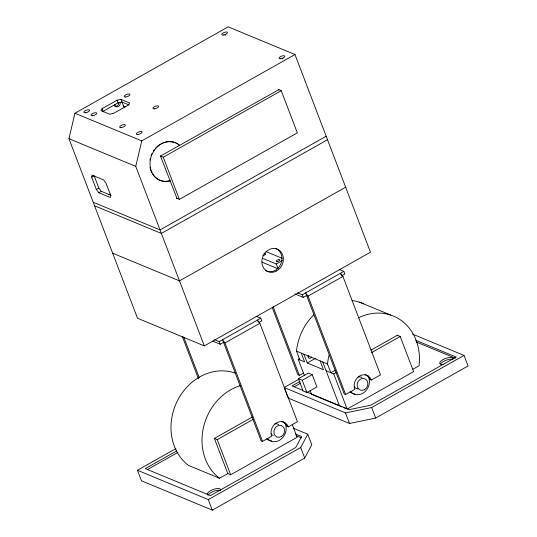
<?xml version="1.0" encoding="UTF-8"?>
<svg xmlns="http://www.w3.org/2000/svg" width="537" height="537" viewBox="0 0 537 537"><rect width="100%" height="100%" fill="white"/><g stroke="black" fill="none" stroke-linecap="round" stroke-linejoin="round"><path stroke-width="0.81" d="M91.686 177.203L92.109 175.163L103.56 179.902L106.004 183.13L110.696 195.434L110.273 197.475L98.821 192.736L96.385 189.507L91.686 177.203L94.176 175.8L98.875 188.098L101.312 191.326L111.24 195.441M68.944 138.7L74.938 113.24L228.165 26.85L294.974 54.512L370.47 252.215L204.315 345.895L137.506 318.233L68.944 138.7L135.76 166.363L204.315 345.895M135.76 166.363L141.755 140.902L294.974 54.512M102.124 108.649L101.063 110.642L109.649 114.2L113.575 113.388L128.531 104.957L129.592 102.963L121 99.405L117.073 100.218L102.124 108.649L103.131 111.28L118.08 102.849L122.006 102.037L129.162 105.004M175.961 448.549L137.452 470.264L208.309 499.605L300.693 447.522L307.761 434.198L293.202 428.17M137.452 470.264L141.479 480.81L212.337 510.15L304.714 458.061L311.789 444.743L307.761 434.198M96.385 189.507L98.875 188.098M279.005 89.605L160.489 156.052L176.975 198.388M98.821 192.736L101.312 191.326M160.294 155.978L163.268 157.207L281.234 90.693L297.344 132.867L179.371 199.381L176.405 198.153M108.803 194.857L110.266 194.032M326.181 136.23L160.026 229.91L93.21 202.248M327.523 139.748L161.369 233.427L94.552 205.765M345.64 187.198L179.486 280.878L112.676 253.209M262.533 258.29L276.28 263.982L282.509 260.472M214.572 339.693L219.21 341.619L260.747 318.199L261.754 320.831L259.096 322.334M297.646 292.853L302.284 294.779L343.828 271.36L344.835 273.991L341.512 275.864M212.484 341.049L220.217 344.251L223.54 342.378M294.786 293.887L303.291 297.411L306.614 295.538M259.861 323.301L297.444 421.713L288.302 426.861A10.149 8.74 -67.5 0 0 276.642 422.76A10.149 8.74 -67.5 0 0 271.688 436.232L262.553 441.38L224.969 342.968L259.861 323.301L257.424 320.072L258.183 322.046M342.942 276.461L380.518 374.873L371.382 380.021A10.149 8.74 -67.5 0 0 359.716 375.92A10.149 8.74 -67.5 0 0 354.769 389.392L345.627 394.541L308.05 296.129L342.942 276.461L340.505 273.232L341.008 274.548M304.439 375.618L298.176 359.219L299.639 358.394M303.888 354.185L307.245 362.972L315.279 358.441M272.252 307.614L297.901 374.786L299.337 375.376L303.553 373M298.418 378.679L308.386 373.061L312.198 374.645L316.897 386.942L306.929 392.567L303.11 390.983L298.418 378.679L302.23 380.263L306.929 392.567M298.706 379.35L284.174 387.539L345.486 412.926L371.644 407.516L464.028 355.427L468.056 365.972L375.672 418.054L349.513 423.471L288.201 398.085M176.613 450.986L145.299 468.64L210.43 495.611L295.759 447.496L301.593 436.521L295.397 433.956M300.029 381.404L292.021 385.915L302.855 390.406M302.23 380.263L312.198 374.645M147.427 469.58L178.009 452.335M294.148 386.855L300.7 383.156M252.363 417.014L214.384 438.427L227.802 473.574L219.499 478.259L188.474 465.418A52.264 44.987 -67.5 0 1 177.532 400.555A52.264 44.987 -67.5 0 1 235.454 373.168M335.249 370.282L330.866 372.752L327.51 363.965A52.264 44.987 -67.5 0 1 329.06 355.266M371.033 350.104L397.326 335.283M214.196 438.346L217.25 439.615L253.034 419.437M326.093 370.778L333.732 373.94L336.652 372.295M371.705 352.527L400.193 336.464L413.611 371.617L347.15 409.087L333.732 373.94M412.825 369.255L419.055 365.744A52.264 44.987 -67.5 0 0 358.038 318.052M227.614 473.493L230.668 474.762L297.129 437.286L292.356 424.794M169.914 180.741L165.732 181.365A20.305 17.479 -67.5 0 1 152.73 174.324M170.296 180.895L166.114 181.526A20.305 17.479 -67.5 0 1 151.179 156.542A20.305 17.479 -67.5 0 1 178.418 144.319L179.761 145.561M278.267 89.464L281.234 90.693M74.938 113.24L141.755 140.902M339.183 269.433L343.828 271.36M266.265 251.712L282.294 258.351M359.716 302.244L390.735 315.085M262.09 262.177L278.126 268.815L276.28 263.982M412.423 334.061L464.028 355.427M415.571 340.236L456.182 357.051L370.845 405.167L349.285 409.63L305.949 391.688M416.242 341.995L455.322 358.172M397.138 335.202L400.193 336.464M256.109 316.273L260.747 318.199M371.382 380.021L369.953 379.431A10.149 8.74 -67.5 0 0 365.147 374.591M313.776 314.803A52.264 44.987 -67.5 0 0 296.491 351.124L327.51 363.965M298.176 359.219L304.62 361.884L301.264 353.098M307.245 362.972L323.469 369.691L320.112 360.904M345.627 394.541L344.197 393.95L305.607 292.9L308.05 296.129M312.312 394.661L318.038 397.031M318.803 397.353L338.746 405.61M341.807 406.871L339.518 405.925L322.737 361.992M343.331 407.502L345.627 408.456M288.302 426.861L286.872 426.271A10.149 8.74 -67.5 0 0 282.066 421.431M296.068 435.715L301.485 437.957M262.553 441.38L261.116 440.79L222.533 339.74L224.969 342.968M179.378 145.406L178.036 144.164A20.305 17.479 -67.5 0 0 164.691 142.238M371.644 407.516L375.672 418.054M302.284 294.779L303.291 297.411M345.486 412.926L349.513 423.471M296.491 351.124L299.847 359.911M310.104 390.459L311.594 394.366M273.091 306.64L299.337 375.376M284.462 388.298L287.913 397.333M300.693 447.522L304.714 458.061M163.268 157.207L179.371 199.381M219.21 341.619L220.217 344.251M121 99.405L123.611 106.219M117.073 100.218L118.08 102.849M183.748 337.082L199.261 377.699M182.318 336.491L198.422 378.666M217.25 439.615L230.668 474.762M208.309 499.605L212.337 510.15M275.4 248.369A12.183 10.485 -67.5 0 1 280.797 264.023A12.183 10.485 -67.5 0 1 265.741 270.682M151.904 172.941A20.305 17.479 -67.5 0 1 151.206 171.484M150.904 170.732A20.305 17.479 -67.5 0 1 149.998 167.517M149.91 160.053A20.305 17.479 -67.5 0 1 150.192 158.569M151.051 155.67A20.305 17.479 -67.5 0 1 151.937 153.569M153.421 150.937A20.305 17.479 -67.5 0 1 154.28 149.695M155.227 148.521A20.305 17.479 -67.5 0 1 156.227 147.433M156.75 146.916A20.305 17.479 -67.5 0 1 160.207 144.252M160.925 143.829A20.305 17.479 -67.5 0 1 163.926 142.486M224.896 35.207A3.047 1.148 -20.9 0 1 225.641 34.932M282.167 58.922A3.047 1.148 -20.9 0 1 282.905 58.64M118.684 102.648A3.047 2.625 -67.5 0 1 117.341 105.755A3.047 2.625 -67.5 0 1 114.361 105.856M119.939 102.513A3.047 2.625 -67.5 0 1 118.12 106.715A3.047 2.625 -67.5 0 1 114.777 104.587M102.976 111.246A3.047 2.625 -67.5 0 1 103.326 111.877M125.343 106.944A7.142 2.685 -20.9 0 1 123.382 105.554M443.018 364.509A7.109 2.672 -20.9 0 1 443.045 359.595A7.109 2.672 -20.9 0 1 453.094 358.83M440.582 364.073A7.109 2.672 -20.9 0 1 446.2 360.199A7.109 2.672 -20.9 0 1 452.872 359.454M207.45 494.846A7.109 2.672 -20.9 0 1 213.068 489.509A7.109 2.672 -20.9 0 1 220.633 489.892M208.128 495.134A7.109 2.672 -20.9 0 1 213.739 491.261A7.109 2.672 -20.9 0 1 220.418 490.516M351.977 300.519A52.264 44.987 -67.5 0 1 363.388 303.673M219.499 478.259A52.264 44.987 -67.5 0 1 203.463 427.479A52.264 44.987 -67.5 0 1 240.509 385.559M284.422 422.183A12.183 10.485 -67.5 0 1 282.173 438.212A12.183 10.485 -67.5 0 1 267.755 438.984M271.615 440.971A12.183 10.485 -67.5 0 1 266.641 438.789M273.326 435.473A6.088 5.242 -67.5 0 1 271.131 433.836M274.769 423.935A6.088 5.242 -67.5 0 1 278.737 424.686M311.601 356.897A2.027 1.745 -67.5 0 1 309.252 358.226A2.027 1.745 -67.5 0 1 308.305 355.736M308.976 355.809A2.027 1.745 -67.5 0 1 307.996 356.991M357.931 388.788A6.088 5.242 -67.5 0 1 354.386 386.895M358.025 376.994A6.088 5.242 -67.5 0 1 361.992 377.746M368.04 375.866A12.183 10.485 -67.5 0 1 365.147 391.547A12.183 10.485 -67.5 0 1 351.01 392.044M354.863 394.037A12.183 10.485 -67.5 0 1 349.896 391.849M263.808 253.779A2.027 0.765 -20.9 0 1 265.654 254.209A2.027 0.765 -20.9 0 1 262.841 255.599M276.656 270.937A12.183 10.485 -67.5 0 0 279.253 250.255A12.183 10.485 -67.5 0 0 261.982 259.989A12.183 10.485 -67.5 0 0 276.656 270.937M137.774 134.512A3.047 1.148 -20.9 0 0 142.09 132.082A3.047 1.148 -20.9 0 0 137.781 132.411A3.047 1.148 -20.9 0 0 137.774 134.512M280.455 58.734A3.047 1.148 -20.9 0 0 284.771 56.304A3.047 1.148 -20.9 0 0 280.462 56.633A3.047 1.148 -20.9 0 0 280.455 58.734M223.184 35.026A3.047 1.148 -20.9 0 0 227.5 32.589A3.047 1.148 -20.9 0 0 223.197 32.918A3.047 1.148 -20.9 0 0 223.184 35.026M85.276 112.777A3.047 1.148 -20.9 0 0 89.592 110.347A3.047 1.148 -20.9 0 0 85.289 110.669A3.047 1.148 -20.9 0 0 85.276 112.777M92.431 115.737A3.047 1.148 -20.9 0 0 96.747 113.307A3.047 1.148 -20.9 0 0 92.438 113.636A3.047 1.148 -20.9 0 0 92.431 115.737M121.06 127.598A3.047 1.148 -20.9 0 0 125.383 125.161A3.047 1.148 -20.9 0 0 121.073 125.49A3.047 1.148 -20.9 0 0 121.06 127.598M125.658 97.002A3.047 1.148 -20.9 0 0 129.974 94.572A3.047 1.148 -20.9 0 0 125.671 94.895A3.047 1.148 -20.9 0 0 125.658 97.002M154.294 108.863A3.047 1.148 -20.9 0 0 158.61 106.427A3.047 1.148 -20.9 0 0 154.307 106.756A3.047 1.148 -20.9 0 0 154.294 108.863M281.26 436.608A6.088 5.242 -67.5 0 0 282.556 426.264A6.088 5.242 -67.5 0 0 273.924 431.137A6.088 5.242 -67.5 0 0 281.26 436.608M364.509 389.667A6.088 5.242 -67.5 0 0 365.804 379.33A6.088 5.242 -67.5 0 0 357.172 384.197A6.088 5.242 -67.5 0 0 364.509 389.667M277.159 261.526A2.027 0.765 -20.9 0 0 280.032 259.908A2.027 0.765 -20.9 0 0 277.166 260.123A2.027 0.765 -20.9 0 0 277.159 261.526"/></g></svg>
